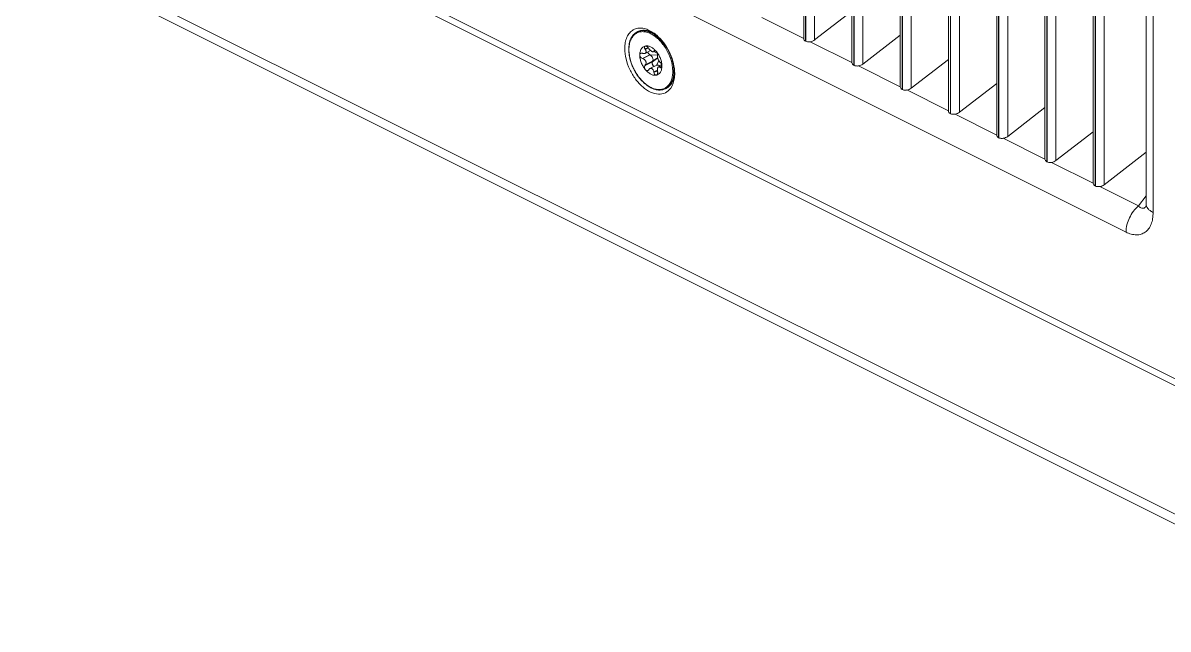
# Model space of a CAD drawing. Header units: millimetres. Extents: x 0 to 2524, y 0 to 1785.
# Drawn here: x 1166.3 to 1281.7, y 715.5 to 776.6 of the extents above; entities that cross this region are included whole.
import ezdxf

# ---------------------------------------------------------------- set-up
doc = ezdxf.new("R2010")
doc.units = ezdxf.units.MM
doc.header["$LTSCALE"] = 0.1
doc.layers.get('0').update_dxf_attribs({"lineweight": 13})

msp = doc.modelspace()

# ---------------------------------------------------------------- linework, layer by layer
for p, q in [((1245.01, 829.3), (1245.01, 775.07)), ((1245.19, 829.21), (1245.19, 774.79)), ((1245.22, 774.78), (1245.22, 829.19)), ((1246.11, 774.92), (1246.11, 828.75)), ((1249.87, 826.87), (1249.87, 772.64)), ((1250.06, 826.78), (1250.06, 772.36)), ((1250.09, 772.35), (1250.09, 826.76)), ((1250.97, 772.48), (1250.97, 826.32)), ((1254.74, 824.44), (1254.74, 770.2)), ((1254.92, 824.34), (1254.92, 769.93)), ((1254.95, 769.91), (1254.95, 824.33)), ((1255.84, 770.05), (1255.84, 823.89)), ((1259.6, 822.01), (1259.6, 767.77)), ((1259.79, 821.91), (1259.79, 767.5)), ((1259.82, 767.48), (1259.82, 821.9)), ((1260.7, 767.62), (1260.7, 821.45)), ((1264.47, 819.57), (1264.47, 765.34)), ((1264.65, 819.48), (1264.65, 765.06)), ((1264.68, 765.05), (1264.68, 819.46)), ((1265.57, 765.19), (1265.57, 819.02)), ((1269.33, 817.14), (1269.33, 762.91)), ((1269.52, 817.05), (1269.52, 762.63)), ((1269.55, 762.62), (1269.55, 817.03)), ((1270.43, 762.76), (1270.43, 816.59)), ((1274.2, 814.71), (1274.2, 760.47)), ((1274.38, 814.61), (1274.38, 760.2)), ((1274.41, 760.18), (1274.41, 814.6)), ((1275.3, 760.32), (1275.3, 814.16)), ((1279.53, 809.74), (1279.53, 758.38)), ((1280.23, 809.33), (1280.23, 757.53)), ((1277.5, 755.55), (1181.47, 803.57)), ((1171.5, 796.23), (1287.47, 738.24)), ((1495.07, 633.75), (1171.5, 795.53)), ((1146.51, 795.07), (1496.22, 620.21)), ((1146.51, 794.08), (1495.49, 619.6)), ((1240.8, 777.17), (1245.01, 775.06)), ((1249.87, 777.82), (1246.11, 774.92)), ((1228.22, 775.72), (1228.28, 775.76)), ((1245.01, 775.06), (1245.01, 775.07)), ((1245.22, 774.78), (1245.19, 774.79)), ((1245.66, 774.73), (1249.87, 772.63)), ((1254.74, 775.39), (1250.97, 772.48)), ((1228.74, 773.57), (1228.8, 773.55)), ((1229.04, 774.3), (1229.01, 774.29)), ((1229.01, 774.01), (1229.32, 774.16)), ((1229.04, 773.95), (1229.01, 774.01)), ((1229.57, 773.84), (1229.02, 773.56)), ((1229.36, 774.11), (1229.04, 773.95)), ((1229.38, 774.08), (1229.41, 774.03)), ((1229.86, 773.73), (1230.06, 773.83)), ((1229.89, 773.75), (1230.25, 773.57)), ((1229.9, 773.78), (1230.03, 773.84)), ((1229.9, 773.78), (1229.91, 773.81)), ((1229.91, 773.81), (1229.99, 773.85)), ((1228.74, 773.05), (1229.48, 773.42)), ((1228.8, 773.03), (1228.74, 773.05)), ((1228.8, 773.03), (1229.53, 773.4)), ((1229.01, 772.35), (1229.75, 772.72)), ((1229.01, 772.35), (1229.04, 772.39)), ((1229.04, 772.39), (1229.78, 772.76)), ((1229.48, 773.42), (1229.53, 773.4)), ((1230.28, 773.39), (1229.48, 773.42)), ((1229.5, 772.02), (1230.21, 772.38)), ((1230.28, 773.38), (1229.53, 773.4)), ((1230.29, 773.1), (1229.75, 772.72)), ((1229.78, 772.76), (1229.75, 772.72)), ((1230.28, 773.1), (1229.78, 772.76)), ((1230.4, 772.83), (1230.16, 772.35)), ((1230.4, 772.83), (1230.16, 772.35)), ((1230.28, 773.37), (1230.27, 773.34)), ((1230.7, 772.37), (1230.37, 772.21)), ((1230.51, 772.69), (1230.55, 772.67)), ((1230.65, 772.53), (1230.64, 772.34)), ((1230.66, 772.5), (1230.66, 772.35)), ((1249.87, 772.63), (1249.87, 772.64)), ((1259.6, 772.96), (1255.84, 770.05)), ((1229.41, 771.95), (1229.38, 771.9)), ((1229.9, 771.7), (1230.26, 771.88)), ((1229.91, 771.63), (1229.9, 771.7)), ((1229.91, 771.63), (1230.26, 771.81)), ((1230.16, 771.37), (1230.18, 771.38)), ((1230.19, 771.38), (1230.19, 771.38)), ((1230.27, 771.78), (1230.28, 771.71)), ((1230.71, 772.28), (1230.51, 772.18)), ((1230.55, 772.15), (1230.51, 772.18)), ((1230.55, 772.15), (1230.71, 772.23)), ((1250.09, 772.35), (1250.06, 772.36)), ((1250.53, 772.3), (1254.74, 770.2)), ((1254.74, 770.2), (1254.74, 770.2)), ((1264.47, 770.53), (1260.7, 767.62)), ((1231.08, 770), (1231.15, 770.03)), ((1254.95, 769.91), (1254.92, 769.93)), ((1255.39, 769.87), (1259.6, 767.76)), ((1259.6, 767.76), (1259.6, 767.77)), ((1269.33, 768.1), (1265.57, 765.19)), ((1259.82, 767.48), (1259.79, 767.5)), ((1260.26, 767.44), (1264.47, 765.33)), ((1274.2, 765.66), (1270.43, 762.76)), ((1264.47, 765.33), (1264.47, 765.34)), ((1264.68, 765.05), (1264.65, 765.06)), ((1265.12, 765), (1269.33, 762.9)), ((1279.53, 763.59), (1275.3, 760.32)), ((1269.33, 762.9), (1269.33, 762.91)), ((1269.55, 762.62), (1269.52, 762.63)), ((1269.99, 762.57), (1274.2, 760.47)), ((1274.2, 760.47), (1274.2, 760.47)), ((1274.41, 760.18), (1274.38, 760.2)), ((1274.85, 760.14), (1278.76, 758.19)), ((1279.53, 759.2), (1278.76, 758.19)), ((1279.55, 758.16), (1279.55, 758.16))]:
    msp.add_line(p, q)
msp.add_lwpolyline([(1279.53, 758.38), (1279.53, 758.27), (1279.51, 758.13)])
for centre, radius, start, end in [((1228.76, 774.65), 1.2, 113.296, 116.5662), ((1227.81, 772.64), 3.63, 53.1021, 55.9169), ((1227.67, 772.46), 3.86, 51.5572, 53.1153), ((1227.55, 772.3), 4.06, 49.3162, 51.5518), ((1227.7, 772.19), 3.86, 46.173, 48.0654), ((1227.54, 772.03), 4.09, 43.3817, 46.1547), ((1227.46, 771.95), 4.2, 43.1152, 43.3884), ((1227.4, 771.89), 4.28, 41.6542, 43.1103), ((1227.14, 771.68), 4.62, 35.7119, 41.5794), ((1227.14, 771.67), 4.74, 35.7147, 41.5814), ((1230.77, 773.97), 3.4, 180.0006, 180.4861), ((1228.46, 772.34), 2.2, 39.6153, 43.0298), ((1230.03, 771.98), 0.622, 281.697, 284.5236), ((1227.97, 771.51), 4.03, 1.4294, 3.7819), ((1228.19, 771.52), 3.81, 0.0052, 1.421), ((1230.6, 771.11), 1.21, 296.5769, 307.8677), ((1230.49, 771.24), 1.38, 317.6842, 320.5538), ((1230.55, 771.08), 1.2, 296.5682, 299.8233)]:
    msp.add_arc(centre, radius, start, end)
for centre in [(1245.68, 775.16), (1250.54, 772.73), (1255.41, 770.29), (1260.27, 767.86), (1265.14, 765.43), (1270, 763), (1274.87, 760.56)]:
    msp.add_ellipse(centre, major_axis=(0.63, 0.179), ratio=0.634557, start_param=-1.768072, end_param=-1.007079)
for points, knots in [([(1226.97, 774.04), (1226.97, 774.25), (1227, 774.65), (1227.16, 775.2), (1227.44, 775.64), (1227.7, 775.85), (1227.83, 775.93)], [0, 0, 0, 0, 0.28868, 0.548854, 0.782798, 1, 1, 1, 1]), ([(1227.83, 775.93), (1227.97, 776.01), (1228.28, 776.12), (1228.8, 776.11), (1229.33, 775.95), (1229.67, 775.76), (1229.84, 775.65)], [0, 0, 0, 0, 0.220157, 0.453848, 0.71227, 1, 1, 1, 1]), ([(1228.28, 775.76), (1228.37, 775.8), (1228.57, 775.87), (1228.88, 775.9), (1229.21, 775.87), (1229.43, 775.8), (1229.54, 775.76)], [0, 0, 0, 0, 0.23416, 0.475216, 0.729085, 1, 1, 1, 1]), ([(1229.71, 775.66), (1229.59, 775.73), (1229.34, 775.83), (1229.02, 775.89), (1228.78, 775.89), (1228.6, 775.87), (1228.44, 775.82), (1228.33, 775.78), (1228.28, 775.76)], [0, 0, 0, 0, 0.278944, 0.534783, 0.655555, 0.772578, 0.886969, 1, 1, 1, 1]), ([(1229.65, 775.63), (1229.54, 775.69), (1229.3, 775.79), (1228.94, 775.86), (1228.65, 775.86), (1228.43, 775.81), (1228.33, 775.77), (1228.28, 775.75)], [0, 0, 0, 0, 0.278209, 0.534456, 0.772603, 0.887165, 1, 1, 1, 1]), ([(1227.37, 773.97), (1227.37, 774.16), (1227.39, 774.45), (1227.49, 774.81), (1227.58, 775.05), (1227.7, 775.27), (1227.85, 775.46), (1228.02, 775.61), (1228.15, 775.69), (1228.22, 775.72)], [0, 0, 0, 0, 0.285392, 0.417936, 0.543856, 0.663798, 0.778818, 0.890321, 1, 1, 1, 1]), ([(1229.6, 775.54), (1229.46, 775.6), (1229.18, 775.71), (1228.83, 775.76), (1228.56, 775.74), (1228.37, 775.7), (1228.19, 775.63), (1228.03, 775.53), (1227.89, 775.4), (1227.76, 775.25), (1227.65, 775.08), (1227.55, 774.89), (1227.48, 774.67), (1227.41, 774.36), (1227.39, 774.11), (1227.39, 773.94)], [0, 0, 0, 0, 0.134718, 0.256832, 0.314289, 0.370104, 0.425075, 0.480068, 0.535949, 0.593509, 0.653412, 0.716168, 0.782107, 0.851412, 1, 1, 1, 1]), ([(1230.28, 775.06), (1230.17, 775.16), (1229.95, 775.33), (1229.72, 775.48), (1229.6, 775.54)], [0, 0, 0, 0, 0.516834, 1, 1, 1, 1]), ([(1230.01, 775.42), (1229.98, 775.44), (1229.86, 775.52), (1229.74, 775.59), (1229.65, 775.63)], [0, 0, 0, 0, 0.25686, 1, 1, 1, 1]), ([(1230.07, 775.45), (1230.04, 775.47), (1229.93, 775.55), (1229.81, 775.62), (1229.71, 775.66)], [0, 0, 0, 0, 0.25686, 1, 1, 1, 1]), ([(1230.35, 775.15), (1230.32, 775.17), (1230.21, 775.27), (1230.1, 775.36), (1230.01, 775.42)], [0, 0, 0, 0, 0.255737, 1, 1, 1, 1]), ([(1230.19, 775.38), (1230.71, 774.94), (1231.54, 773.8), (1231.95, 772.46), (1231.99, 771.78)], [0, 0, 0, 0, 0.499998, 1, 1, 1, 1]), ([(1230.68, 774.82), (1230.65, 774.85), (1230.55, 774.96), (1230.44, 775.07), (1230.35, 775.15)], [0, 0, 0, 0, 0.254414, 1, 1, 1, 1]), ([(1245.19, 774.79), (1245.14, 774.82), (1245.05, 774.89), (1245.01, 775.01), (1245.01, 775.06)], [0, 0, 0, 0, 0.526833, 1, 1, 1, 1]), ([(1245.66, 774.73), (1245.62, 774.73), (1245.48, 774.71), (1245.32, 774.73), (1245.22, 774.78)], [0, 0, 0, 0, 0.271294, 1, 1, 1, 1]), ([(1231.6, 770.05), (1231.46, 769.86), (1231.09, 769.52), (1230.32, 769.39), (1229.51, 769.63), (1228.72, 770.17), (1228.01, 770.96), (1227.44, 771.92), (1227.06, 772.96), (1226.97, 773.69), (1226.97, 774.04)], [0, 0, 0, 0, 0.093914, 0.18813, 0.295826, 0.421919, 0.563565, 0.713337, 0.861833, 1, 1, 1, 1]), ([(1231.08, 770), (1231, 769.96), (1230.82, 769.89), (1230.52, 769.85), (1230.21, 769.88), (1229.9, 769.96), (1229.58, 770.1), (1229.26, 770.29), (1228.95, 770.54), (1228.66, 770.82), (1228.38, 771.15), (1228.13, 771.5), (1227.91, 771.89), (1227.72, 772.29), (1227.57, 772.7), (1227.46, 773.12), (1227.39, 773.53), (1227.37, 773.8), (1227.37, 773.94)], [0, 0, 0, 0, 0.046162, 0.093539, 0.14319, 0.195908, 0.252154, 0.312065, 0.375489, 0.442037, 0.511131, 0.58206, 0.65402, 0.726157, 0.797611, 0.867553, 0.935227, 1, 1, 1, 1]), ([(1227.39, 773.94), (1227.39, 773.76), (1227.42, 773.41), (1227.53, 772.87), (1227.72, 772.33), (1227.97, 771.81), (1228.27, 771.32), (1228.62, 770.88), (1229, 770.51), (1229.4, 770.22), (1229.76, 770.05), (1230.03, 769.96), (1230.23, 769.92), (1230.43, 769.91), (1230.62, 769.92), (1230.8, 769.96), (1230.96, 770.03), (1231.12, 770.11), (1231.26, 770.23), (1231.39, 770.36), (1231.51, 770.52), (1231.6, 770.69), (1231.71, 770.96), (1231.76, 771.17), (1231.78, 771.32)], [0, 0, 0, 0, 0.068636, 0.141294, 0.216628, 0.293067, 0.36896, 0.442698, 0.512838, 0.578246, 0.638256, 0.666243, 0.692947, 0.718503, 0.743108, 0.767017, 0.790534, 0.813988, 0.837717, 0.862037, 0.887221, 0.913488, 0.940997, 1, 1, 1, 1]), ([(1228.48, 773.39), (1228.48, 773.51), (1228.5, 773.67), (1228.56, 773.87), (1228.62, 774), (1228.71, 774.11), (1228.8, 774.2), (1228.91, 774.26), (1229, 774.29), (1229.04, 774.3)], [0, 0, 0, 0, 0.292489, 0.425478, 0.549994, 0.667323, 0.77954, 0.889431, 1, 1, 1, 1]), ([(1228.57, 773.56), (1228.56, 773.56), (1228.53, 773.54), (1228.5, 773.5), (1228.48, 773.45), (1228.48, 773.41), (1228.48, 773.39)], [0, 0, 0, 0, 0.236599, 0.476208, 0.728722, 1, 1, 1, 1]), ([(1228.74, 773.57), (1228.71, 773.58), (1228.67, 773.59), (1228.61, 773.58), (1228.59, 773.57), (1228.57, 773.56)], [0, 0, 0, 0, 0.525273, 0.767904, 1, 1, 1, 1]), ([(1228.8, 773.55), (1228.82, 773.55), (1228.86, 773.54), (1228.91, 773.53), (1228.97, 773.54), (1229, 773.55), (1229.02, 773.56)], [0, 0, 0, 0, 0.273271, 0.531241, 0.772973, 1, 1, 1, 1]), ([(1229.01, 774.29), (1229, 774.28), (1228.98, 774.27), (1228.96, 774.25), (1228.95, 774.21), (1228.95, 774.16), (1228.96, 774.09), (1228.99, 774.03), (1229.01, 774.01)], [0, 0, 0, 0, 0.097885, 0.196945, 0.302948, 0.419624, 0.688587, 1, 1, 1, 1]), ([(1229.02, 773.56), (1229.03, 773.57), (1229.06, 773.59), (1229.09, 773.62), (1229.11, 773.67), (1229.12, 773.72), (1229.11, 773.78), (1229.1, 773.85), (1229.07, 773.91), (1229.04, 773.95)], [0, 0, 0, 0, 0.11066, 0.218773, 0.328694, 0.444664, 0.569516, 0.704271, 1, 1, 1, 1]), ([(1229.04, 774.3), (1229.08, 774.31), (1229.16, 774.32), (1229.29, 774.31), (1229.42, 774.28), (1229.6, 774.21), (1229.83, 774.07), (1229.99, 773.92), (1230.07, 773.84)], [0, 0, 0, 0, 0.102583, 0.210144, 0.32398, 0.444974, 0.708853, 1, 1, 1, 1]), ([(1229.38, 774.08), (1229.35, 774.12), (1229.31, 774.18), (1229.23, 774.24), (1229.17, 774.28), (1229.11, 774.3), (1229.07, 774.3), (1229.04, 774.3)], [0, 0, 0, 0, 0.280746, 0.557076, 0.685088, 0.802432, 1, 1, 1, 1]), ([(1229.48, 773.42), (1229.46, 773.43), (1229.42, 773.47), (1229.36, 773.53), (1229.31, 773.61), (1229.29, 773.67), (1229.28, 773.69)], [0, 0, 0, 0, 0.224639, 0.474754, 0.738214, 1, 1, 1, 1]), ([(1229.57, 773.84), (1229.54, 773.86), (1229.48, 773.92), (1229.43, 773.99), (1229.41, 774.03)], [0, 0, 0, 0, 0.500571, 1, 1, 1, 1]), ([(1229.86, 773.73), (1229.85, 773.73), (1229.83, 773.72), (1229.8, 773.72), (1229.77, 773.72), (1229.72, 773.74), (1229.65, 773.78), (1229.6, 773.82), (1229.57, 773.84)], [0, 0, 0, 0, 0.081289, 0.172033, 0.275865, 0.394549, 0.674735, 1, 1, 1, 1]), ([(1229.9, 773.78), (1229.9, 773.77), (1229.89, 773.75), (1229.87, 773.73), (1229.86, 773.73)], [0, 0, 0, 0, 0.516987, 1, 1, 1, 1]), ([(1229.94, 773.85), (1229.94, 773.85), (1229.92, 773.84), (1229.92, 773.82), (1229.91, 773.81)], [0, 0, 0, 0, 0.479654, 1, 1, 1, 1]), ([(1230.06, 773.83), (1230.05, 773.84), (1230.03, 773.85), (1230, 773.86), (1229.97, 773.86), (1229.95, 773.85), (1229.94, 773.85)], [0, 0, 0, 0, 0.309007, 0.574685, 0.801106, 1, 1, 1, 1]), ([(1230.16, 773.74), (1230.14, 773.76), (1230.11, 773.79), (1230.07, 773.82), (1230.06, 773.83)], [0, 0, 0, 0, 0.531627, 1, 1, 1, 1]), ([(1230.28, 773.37), (1230.28, 773.38), (1230.29, 773.4), (1230.29, 773.44), (1230.28, 773.49), (1230.26, 773.56), (1230.22, 773.64), (1230.18, 773.71), (1230.16, 773.74)], [0, 0, 0, 0, 0.081914, 0.180348, 0.294769, 0.423159, 0.707611, 1, 1, 1, 1]), ([(1230.16, 773.74), (1230.24, 773.64), (1230.4, 773.41), (1230.57, 773.04), (1230.69, 772.66), (1230.71, 772.4), (1230.71, 772.28)], [0, 0, 0, 0, 0.254359, 0.512919, 0.764766, 1, 1, 1, 1]), ([(1231.78, 772.17), (1231.75, 772.36), (1231.68, 772.74), (1231.49, 773.31), (1231.23, 773.86), (1231.01, 774.21), (1230.89, 774.37)], [0, 0, 0, 0, 0.24093, 0.491799, 0.746855, 1, 1, 1, 1]), ([(1231.89, 772.18), (1231.86, 772.37), (1231.79, 772.77), (1231.59, 773.35), (1231.33, 773.92), (1231.1, 774.27), (1230.98, 774.44)], [0, 0, 0, 0, 0.240938, 0.491809, 0.746861, 1, 1, 1, 1]), ([(1229.04, 771.93), (1228.95, 772.03), (1228.8, 772.26), (1228.62, 772.63), (1228.51, 773.01), (1228.48, 773.27), (1228.48, 773.39)], [0, 0, 0, 0, 0.254359, 0.512919, 0.764766, 1, 1, 1, 1]), ([(1228.48, 773.39), (1228.48, 773.36), (1228.49, 773.28), (1228.55, 773.18), (1228.63, 773.1), (1228.7, 773.06), (1228.74, 773.05)], [0, 0, 0, 0, 0.239462, 0.49734, 0.756045, 1, 1, 1, 1]), ([(1228.8, 773.03), (1228.86, 773.01), (1228.95, 772.96), (1229.04, 772.86), (1229.09, 772.76), (1229.12, 772.66), (1229.12, 772.56), (1229.09, 772.47), (1229.06, 772.41), (1229.04, 772.39)], [0, 0, 0, 0, 0.249375, 0.381505, 0.514159, 0.64429, 0.769426, 0.888065, 1, 1, 1, 1]), ([(1229.78, 772.76), (1229.79, 772.78), (1229.81, 772.83), (1229.82, 772.91), (1229.81, 773.01), (1229.78, 773.11), (1229.73, 773.2), (1229.68, 773.28), (1229.61, 773.35), (1229.56, 773.39), (1229.53, 773.4)], [0, 0, 0, 0, 0.100163, 0.214155, 0.341032, 0.476829, 0.616268, 0.753439, 0.882721, 1, 1, 1, 1]), ([(1229.94, 772.24), (1229.92, 772.25), (1229.88, 772.27), (1229.83, 772.32), (1229.78, 772.39), (1229.75, 772.46), (1229.73, 772.53), (1229.72, 772.62), (1229.73, 772.68), (1229.75, 772.72)], [0, 0, 0, 0, 0.117575, 0.247234, 0.384697, 0.524378, 0.660423, 0.787463, 1, 1, 1, 1]), ([(1230.33, 772.38), (1230.31, 772.39), (1230.28, 772.39), (1230.24, 772.39), (1230.22, 772.38), (1230.21, 772.38)], [0, 0, 0, 0, 0.520186, 0.762961, 1, 1, 1, 1]), ([(1230.51, 772.69), (1230.49, 772.71), (1230.45, 772.75), (1230.4, 772.83), (1230.35, 772.92), (1230.31, 773.01), (1230.28, 773.11), (1230.26, 773.19), (1230.25, 773.27), (1230.26, 773.32), (1230.27, 773.34)], [0, 0, 0, 0, 0.110696, 0.240625, 0.384178, 0.53292, 0.676665, 0.805968, 0.914467, 1, 1, 1, 1]), ([(1230.51, 772.27), (1230.48, 772.3), (1230.43, 772.35), (1230.36, 772.38), (1230.33, 772.38)], [0, 0, 0, 0, 0.534828, 1, 1, 1, 1]), ([(1230.7, 772.37), (1230.7, 772.4), (1230.68, 772.46), (1230.65, 772.54), (1230.6, 772.61), (1230.57, 772.65), (1230.55, 772.67)], [0, 0, 0, 0, 0.274561, 0.545123, 0.791997, 1, 1, 1, 1]), ([(1230.71, 772.28), (1230.71, 772.28), (1230.71, 772.32), (1230.71, 772.35), (1230.7, 772.37)], [0, 0, 0, 0, 0.238011, 1, 1, 1, 1]), ([(1250.06, 772.36), (1250.01, 772.39), (1249.91, 772.46), (1249.87, 772.58), (1249.87, 772.63)], [0, 0, 0, 0, 0.526833, 1, 1, 1, 1]), ([(1229.01, 772.35), (1228.99, 772.32), (1228.95, 772.25), (1228.95, 772.14), (1228.97, 772.03), (1229.01, 771.96), (1229.04, 771.93)], [0, 0, 0, 0, 0.226942, 0.475503, 0.738548, 1, 1, 1, 1]), ([(1229.04, 771.93), (1229.06, 771.91), (1229.1, 771.87), (1229.17, 771.83), (1229.24, 771.82), (1229.29, 771.84), (1229.31, 771.85)], [0, 0, 0, 0, 0.278794, 0.535291, 0.771972, 1, 1, 1, 1]), ([(1230.16, 771.37), (1230.11, 771.36), (1230.02, 771.35), (1229.88, 771.36), (1229.74, 771.4), (1229.59, 771.46), (1229.45, 771.55), (1229.25, 771.7), (1229.12, 771.83), (1229.04, 771.93)], [0, 0, 0, 0, 0.100852, 0.207172, 0.320423, 0.441479, 0.570535, 0.707242, 1, 1, 1, 1]), ([(1229.31, 771.85), (1229.32, 771.85), (1229.35, 771.87), (1229.37, 771.89), (1229.38, 771.9)], [0, 0, 0, 0, 0.491084, 1, 1, 1, 1]), ([(1229.41, 771.95), (1229.42, 771.96), (1229.45, 771.99), (1229.48, 772.01), (1229.5, 772.02)], [0, 0, 0, 0, 0.51023, 1, 1, 1, 1]), ([(1229.5, 772.02), (1229.52, 772.03), (1229.56, 772.04), (1229.63, 772.05), (1229.69, 772.03), (1229.75, 771.99), (1229.81, 771.93), (1229.86, 771.84), (1229.89, 771.76), (1229.9, 771.7)], [0, 0, 0, 0, 0.109461, 0.218418, 0.33058, 0.449317, 0.576567, 0.712229, 1, 1, 1, 1]), ([(1229.91, 771.63), (1229.92, 771.6), (1229.94, 771.52), (1229.99, 771.44), (1230.04, 771.4), (1230.08, 771.38), (1230.12, 771.37), (1230.14, 771.37), (1230.16, 771.37)], [0, 0, 0, 0, 0.297992, 0.57064, 0.692364, 0.803082, 0.904393, 1, 1, 1, 1]), ([(1230.18, 771.38), (1230.19, 771.39), (1230.21, 771.4), (1230.24, 771.43), (1230.26, 771.46), (1230.28, 771.52), (1230.29, 771.61), (1230.29, 771.67), (1230.28, 771.71)], [0, 0, 0, 0, 0.096427, 0.2004, 0.313931, 0.437364, 0.708911, 1, 1, 1, 1]), ([(1230.71, 772.28), (1230.71, 772.17), (1230.7, 772.01), (1230.64, 771.81), (1230.58, 771.68), (1230.5, 771.57), (1230.41, 771.48), (1230.3, 771.42), (1230.23, 771.39), (1230.19, 771.38)], [0, 0, 0, 0, 0.292043, 0.425248, 0.550191, 0.667997, 0.780507, 0.890228, 1, 1, 1, 1]), ([(1230.37, 772.21), (1230.36, 772.2), (1230.34, 772.18), (1230.31, 772.15), (1230.29, 772.1), (1230.27, 772.05), (1230.26, 771.98), (1230.25, 771.89), (1230.26, 771.82), (1230.27, 771.78)], [0, 0, 0, 0, 0.083137, 0.178761, 0.289183, 0.4138, 0.55033, 0.6957, 1, 1, 1, 1]), ([(1230.51, 772.18), (1230.5, 772.18), (1230.48, 772.2), (1230.44, 772.22), (1230.41, 772.22), (1230.38, 772.21), (1230.37, 772.21)], [0, 0, 0, 0, 0.288082, 0.541806, 0.772346, 1, 1, 1, 1]), ([(1230.55, 772.15), (1230.56, 772.14), (1230.57, 772.13), (1230.6, 772.12), (1230.63, 772.11), (1230.64, 772.12), (1230.65, 772.12)], [0, 0, 0, 0, 0.294551, 0.551982, 0.781276, 1, 1, 1, 1]), ([(1230.65, 772.12), (1230.66, 772.13), (1230.68, 772.14), (1230.7, 772.18), (1230.71, 772.22), (1230.71, 772.26), (1230.71, 772.28)], [0, 0, 0, 0, 0.190975, 0.416283, 0.686233, 1, 1, 1, 1]), ([(1231.14, 770.03), (1231.21, 770.07), (1231.32, 770.15), (1231.48, 770.3), (1231.61, 770.48), (1231.76, 770.77), (1231.86, 771.09), (1231.91, 771.45), (1231.92, 771.64), (1231.92, 771.73)], [0, 0, 0, 0, 0.107509, 0.217606, 0.33198, 0.451961, 0.711547, 0.852303, 1, 1, 1, 1]), ([(1231.98, 771.39), (1231.96, 771.24), (1231.89, 770.95), (1231.74, 770.61), (1231.59, 770.39), (1231.46, 770.24), (1231.31, 770.12), (1231.2, 770.06), (1231.15, 770.03)], [0, 0, 0, 0, 0.278338, 0.534003, 0.654847, 0.77204, 0.886673, 1, 1, 1, 1]), ([(1231.56, 770.36), (1231.63, 770.45), (1231.75, 770.64), (1231.88, 770.97), (1231.96, 771.34), (1231.98, 771.61), (1231.98, 771.74)], [0, 0, 0, 0, 0.222615, 0.462293, 0.721342, 1, 1, 1, 1]), ([(1232, 771.52), (1232, 771.38), (1231.97, 770.87), (1231.82, 770.35), (1231.6, 770.05)], [0, 0, 0, 0, 0.278051, 1, 1, 1, 1]), ([(1231.8, 771.73), (1231.8, 771.77), (1231.8, 771.91), (1231.79, 772.06), (1231.78, 772.17)], [0, 0, 0, 0, 0.244432, 1, 1, 1, 1]), ([(1231.78, 771.32), (1231.78, 771.36), (1231.8, 771.49), (1231.8, 771.63), (1231.8, 771.73)], [0, 0, 0, 0, 0.24358, 1, 1, 1, 1]), ([(1231.92, 771.73), (1231.92, 771.77), (1231.91, 771.92), (1231.9, 772.07), (1231.89, 772.18)], [0, 0, 0, 0, 0.244425, 1, 1, 1, 1]), ([(1250.53, 772.3), (1250.49, 772.29), (1250.34, 772.28), (1250.19, 772.3), (1250.09, 772.35)], [0, 0, 0, 0, 0.271294, 1, 1, 1, 1]), ([(1231.35, 770.16), (1231.36, 770.17), (1231.42, 770.22), (1231.47, 770.27), (1231.51, 770.31)], [0, 0, 0, 0, 0.247404, 1, 1, 1, 1]), ([(1254.92, 769.93), (1254.87, 769.95), (1254.78, 770.03), (1254.74, 770.14), (1254.74, 770.2)], [0, 0, 0, 0, 0.526833, 1, 1, 1, 1]), ([(1255.39, 769.87), (1255.35, 769.86), (1255.21, 769.85), (1255.05, 769.86), (1254.95, 769.91)], [0, 0, 0, 0, 0.271294, 1, 1, 1, 1]), ([(1259.79, 767.5), (1259.74, 767.52), (1259.64, 767.6), (1259.6, 767.71), (1259.6, 767.76)], [0, 0, 0, 0, 0.526833, 1, 1, 1, 1]), ([(1260.26, 767.44), (1260.22, 767.43), (1260.07, 767.41), (1259.92, 767.43), (1259.82, 767.48)], [0, 0, 0, 0, 0.271294, 1, 1, 1, 1]), ([(1264.65, 765.06), (1264.6, 765.09), (1264.51, 765.16), (1264.47, 765.28), (1264.47, 765.33)], [0, 0, 0, 0, 0.526833, 1, 1, 1, 1]), ([(1265.12, 765), (1265.08, 765), (1264.94, 764.98), (1264.78, 765), (1264.68, 765.05)], [0, 0, 0, 0, 0.271294, 1, 1, 1, 1]), ([(1269.52, 762.63), (1269.47, 762.66), (1269.37, 762.73), (1269.33, 762.85), (1269.33, 762.9)], [0, 0, 0, 0, 0.526833, 1, 1, 1, 1]), ([(1269.99, 762.57), (1269.95, 762.56), (1269.8, 762.55), (1269.65, 762.57), (1269.55, 762.62)], [0, 0, 0, 0, 0.271294, 1, 1, 1, 1]), ([(1274.38, 760.2), (1274.33, 760.22), (1274.24, 760.3), (1274.2, 760.41), (1274.2, 760.47)], [0, 0, 0, 0, 0.526833, 1, 1, 1, 1]), ([(1274.85, 760.14), (1274.81, 760.13), (1274.67, 760.12), (1274.51, 760.14), (1274.41, 760.18)], [0, 0, 0, 0, 0.271294, 1, 1, 1, 1]), ([(1277.5, 755.55), (1277.5, 756.04), (1277.77, 757.04), (1278.37, 757.87), (1278.76, 758.19)], [0, 0, 0, 0, 0.496927, 1, 1, 1, 1]), ([(1280.23, 757.53), (1280.23, 757.32), (1280.2, 756.91), (1280.06, 756.35), (1279.81, 755.88), (1279.46, 755.53), (1279.03, 755.31), (1278.54, 755.25), (1278.01, 755.33), (1277.67, 755.46), (1277.5, 755.55)], [0, 0, 0, 0, 0.148655, 0.284248, 0.406936, 0.520005, 0.629453, 0.742531, 0.865154, 1, 1, 1, 1]), ([(1279.23, 757.95), (1279.15, 757.94), (1278.96, 757.99), (1278.82, 758.11), (1278.76, 758.19)], [0, 0, 0, 0, 0.461861, 1, 1, 1, 1]), ([(1279.55, 758.16), (1279.51, 758.11), (1279.42, 758.01), (1279.29, 757.96), (1279.23, 757.95)], [0, 0, 0, 0, 0.541278, 1, 1, 1, 1]), ([(1280.23, 757.53), (1280.13, 757.58), (1279.94, 757.69), (1279.71, 757.9), (1279.57, 758.13), (1279.53, 758.3), (1279.53, 758.38)], [0, 0, 0, 0, 0.302242, 0.565572, 0.793515, 1, 1, 1, 1])]:
    msp.add_open_spline(points, degree=3, knots=knots)

doc.saveas('drawing.dxf')
